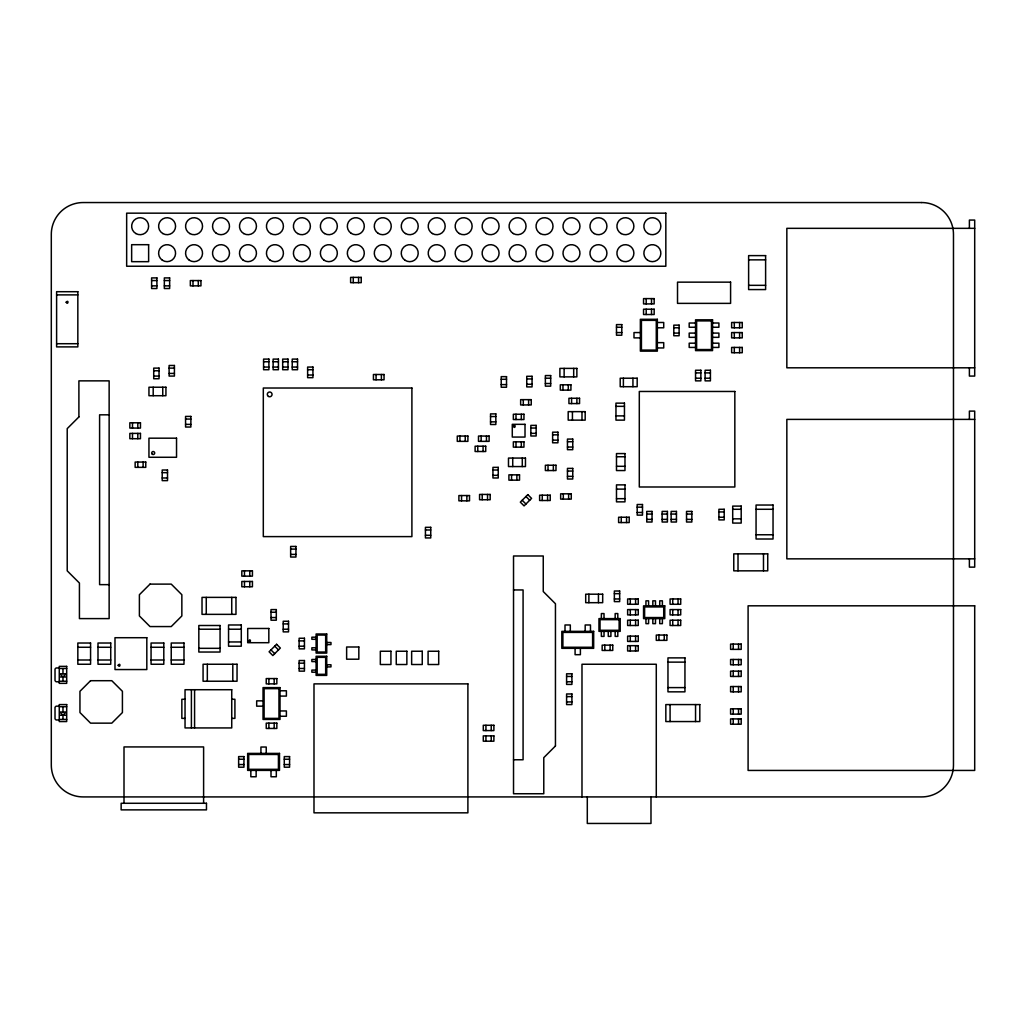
<?xml version="1.0" encoding="UTF-8"?>
<svg xmlns="http://www.w3.org/2000/svg" width="1026" height="1026" viewBox="0 0 1026 1026"><rect width="100%" height="100%" fill="white"/><g stroke="black" fill="none" stroke-linecap="round" stroke-linejoin="round"><path stroke-width="1.5" d="M62.971 676.98L66.164 673.8L59.79 673.8L62.971 676.98L62.971 680.161M62.971 715.199L66.164 712.006L59.79 712.006L62.971 715.199L62.971 718.38M974.7 228.336L786.839 228.336L786.839 367.808L974.7 367.808M748.621 259.86L765.614 259.86M151.604 280.56L156.901 280.56M164.34 280.56L169.649 280.56M748.621 285.331L765.614 285.331M151.604 285.869L156.901 285.869M164.34 285.869L169.649 285.869M56.61 294.885L77.835 294.885M657.345 322.485L663.719 322.485L663.719 327.794L657.345 327.794M695.551 323.01L689.19 323.01L689.19 327.256L695.551 327.256M712.544 323.01L718.905 323.01L718.905 327.256L712.544 327.256M616.485 327.256L621.794 327.256M673.8 327.794L679.109 327.794M616.485 332.565L621.794 332.565M640.365 332.565L633.991 332.565L633.991 337.875L640.365 337.875M673.8 333.091L679.109 333.091M695.551 333.091L689.19 333.091L689.19 337.336L695.551 337.336M712.544 333.091L718.905 333.091L718.905 337.336L712.544 337.336M657.345 342.646L663.719 342.646L663.719 347.955L657.345 347.955M695.551 343.184L689.19 343.184L689.19 347.429L695.551 347.429M712.544 343.184L718.905 343.184L718.905 347.429L712.544 347.429M56.61 343.71L77.835 343.71M263.579 361.755L268.889 361.755M273.134 361.755L278.431 361.755M282.676 361.755L287.985 361.755M292.23 361.755L297.54 361.755M263.579 367.064L268.889 367.064M273.134 367.064L278.431 367.064M282.676 367.064L287.985 367.064M292.23 367.064L297.54 367.064M169.11 368.116L174.42 368.116M307.62 369.719L312.93 369.719M153.72 370.771L159.03 370.771M695.551 372.9L700.861 372.9M705.106 372.9L710.415 372.9M169.11 373.426L174.42 373.426M307.62 375.016L312.93 375.016M153.72 376.08L159.03 376.08M545.37 378.209L550.68 378.209M695.551 378.209L700.861 378.209M705.106 378.209L710.415 378.209M526.748 378.953L532.058 378.953M501.214 379.287L506.523 379.287M545.37 383.506L550.68 383.506M526.748 384.25L532.058 384.25M501.214 384.596L506.523 384.596M615.959 406.334L624.449 406.334M109.141 414.825L99.599 414.825L99.599 584.64L109.141 584.64M615.959 415.889L624.449 415.889M490.531 416.543L495.827 416.543M185.565 419.07L190.874 419.07M974.7 419.39L786.839 419.39L786.839 558.849L974.7 558.849M490.531 421.853L495.827 421.853M185.565 424.379L190.874 424.379M530.852 428.034L536.162 428.034M530.852 433.344L536.162 433.344M552.616 434.832L557.926 434.832M552.616 440.141L557.926 440.141M567.455 441.731L572.752 441.731M567.455 447.041L572.752 447.041M616.485 456.75L624.975 456.75M616.485 466.304L624.975 466.304M492.942 470.011L498.251 470.011M567.455 471.049L572.752 471.049M162.211 472.665L167.52 472.665M492.942 475.32L498.251 475.32M567.455 476.359L572.752 476.359M162.211 477.975L167.52 477.975M616.485 489.12L624.975 489.12M616.485 498.674L624.975 498.674M637.184 507.165L642.494 507.165M732.705 509.281L741.195 509.281M756.059 509.281L773.04 509.281M718.905 511.936L724.215 511.936M637.184 512.474L642.494 512.474M646.739 514.064L652.036 514.064M662.129 514.064L667.426 514.064M671.145 514.064L676.455 514.064M686.535 514.064L691.845 514.064M718.905 517.245L724.215 517.245M732.705 518.835L741.195 518.835M646.739 519.374L652.036 519.374M662.129 519.374L667.426 519.374M671.145 519.374L676.455 519.374M686.535 519.374L691.845 519.374M425.431 529.98L430.74 529.98M756.059 534.764L773.04 534.764M425.431 535.29L430.74 535.29M290.64 549.09L295.95 549.09M290.64 554.399L295.95 554.399M513.526 589.95L523.08 589.95L523.08 759.766L513.526 759.766M614.356 593.669L619.666 593.669M614.356 598.966L619.666 598.966M271.005 612.24L276.315 612.24M271.005 617.549L276.315 617.549M283.214 623.911L288.524 623.911M198.826 629.22L220.064 629.22M228.554 629.22L241.29 629.22M283.214 629.22L288.524 629.22M316.111 637.184L311.866 637.184L311.866 639.301L316.111 639.301M299.13 640.891L304.44 640.891M228.554 641.955L241.29 641.955M326.73 642.494L330.975 642.494L330.975 644.61L326.73 644.61M299.13 646.2L304.44 646.2M77.835 647.265L90.57 647.265M97.996 647.265L110.731 647.265M151.066 647.265L163.801 647.265M171.239 647.265L183.975 647.265M316.111 647.791L311.866 647.791L311.866 649.92L316.111 649.92M198.826 648.329L220.064 648.329M316.111 659.474L311.866 659.474L311.866 661.59L316.111 661.59M77.835 660L90.57 660M97.996 660L110.731 660M151.066 660L163.801 660M171.239 660L183.975 660M667.964 662.129L684.945 662.129M299.13 663.181L304.44 663.181M326.73 664.771L330.975 664.771L330.975 666.9L326.73 666.9M59.264 667.964L56.071 667.964L55.019 669.029L55.019 680.7L56.071 681.764L59.264 681.764M59.264 668.49L66.69 668.49M299.13 668.49L304.44 668.49M316.111 670.081L311.866 670.081L311.866 672.21L316.111 672.21M566.596 676.455L571.905 676.455M59.79 676.98L66.164 676.98M59.264 681.226L66.69 681.226M566.596 681.764L571.905 681.764M667.964 687.6L684.945 687.6M280.021 690.78L286.395 690.78L286.395 696.09L280.021 696.09M566.596 696.616L571.905 696.616M185.039 699.27L181.846 699.27L181.846 718.38L185.039 718.38M231.735 699.27L234.916 699.27L234.916 718.38L231.735 718.38M263.041 700.861L256.68 700.861L256.68 706.17L263.041 706.17M566.596 701.925L571.905 701.925M59.264 706.17L56.071 706.17L55.019 707.235L55.019 718.905L56.071 719.97L59.264 719.97M59.264 706.696L66.69 706.696M280.021 710.941L286.395 710.941L286.395 716.251L280.021 716.251M59.79 715.199L66.164 715.199M59.264 719.444L66.69 719.444M238.635 759.24L243.944 759.24M284.279 759.24L289.576 759.24M238.635 764.55L243.944 764.55M284.279 764.55L289.576 764.55M525.953 496.507L529.698 500.265M522.196 500.265L525.953 504.022M274.724 646.162L278.469 649.92M270.967 649.92L274.724 653.665M969.39 228.336L969.39 220.064L974.7 220.064L974.7 376.08L969.39 376.08L969.39 367.808M969.39 419.39L969.39 411.105L974.7 411.105L974.7 567.134L969.39 567.134L969.39 558.849M763.485 553.86L763.485 570.841M739.605 322.485L739.605 327.794M739.605 332.565L739.605 337.875M739.605 347.429L739.605 352.726M738.54 644.084L738.54 649.381M738.54 659.474L738.54 664.771M738.54 671.145L738.54 676.455M738.54 686.535L738.54 691.845M738.54 708.825L738.54 714.134M738.54 718.905L738.54 724.215M738.015 553.86L738.015 570.841M734.295 322.485L734.295 327.794M734.295 332.565L734.295 337.875M734.295 347.429L734.295 352.726M733.231 644.084L733.231 649.381M733.231 659.474L733.231 664.771M733.231 671.145L733.231 676.455M733.231 686.535L733.231 691.845M733.231 708.825L733.231 714.134M733.231 718.905L733.231 724.215M695.551 704.58L695.551 721.56M678.045 598.966L678.045 604.276M678.045 609.585L678.045 614.895M678.045 620.204L678.045 625.501M672.735 598.966L672.735 604.276M672.735 609.585L672.735 614.895M672.735 620.204L672.735 625.501M670.081 704.58L670.081 721.56M664.245 635.056L664.245 640.365M662.386 605.866L662.386 600.826L659.731 600.826L659.731 605.866M662.386 618.601L662.386 623.654L659.731 623.654L659.731 618.601M658.936 635.056L658.936 640.365M656.281 796.92L656.281 664.245L581.986 664.245L581.986 796.92M655.486 605.866L655.486 600.826L652.831 600.826L652.831 605.866M655.486 618.601L655.486 623.654L652.831 623.654L652.831 618.601M651.51 298.604L651.51 303.914M651.51 309.211L651.51 314.52M650.984 796.92L650.984 823.455L587.295 823.455L587.295 796.92M648.586 605.866L648.586 600.826L645.944 600.826L645.944 605.866M648.586 618.601L648.586 623.654L645.944 623.654L645.944 618.601M646.2 298.604L646.2 303.914M646.2 309.211L646.2 314.52M635.594 598.966L635.594 604.276M635.594 609.585L635.594 614.895M635.594 620.204L635.594 625.501M635.594 636.12L635.594 641.43M635.594 645.675L635.594 650.984M632.939 378.209L632.939 386.699M630.285 598.966L630.285 604.276M630.285 609.585L630.285 614.895M630.285 620.204L630.285 625.501M630.285 636.12L630.285 641.43M630.285 645.675L630.285 650.984M626.565 517.245L626.565 522.555M623.385 378.209L623.385 386.699M621.256 517.245L621.256 522.555M617.806 618.601L617.806 613.561L615.164 613.561L615.164 618.601M617.806 631.349L617.806 636.389L615.164 636.389L615.164 631.349M610.906 631.349L610.906 636.389L608.264 636.389L608.264 631.349M610.111 645.136L610.111 650.446M604.814 645.136L604.814 650.446M604.019 618.601L604.019 613.561L601.364 613.561L601.364 618.601M604.019 631.349L604.019 636.389L601.364 636.389L601.364 631.349M598.44 594.195L598.44 602.685M590.476 631.349L590.476 624.975L585.179 624.975L585.179 631.349M588.886 594.195L588.886 602.685M581.986 411.644L581.986 420.134M580.395 648.329L580.395 654.691L575.086 654.691L575.086 648.329M576.894 398.268L576.894 403.577M573.688 368.385L573.688 376.875M572.431 411.644L572.431 420.134M571.585 398.268L571.585 403.577M570.315 631.349L570.315 624.975L565.005 624.975L565.005 631.349M568.622 493.814L568.622 499.123M568.276 384.814L568.276 390.124M564.133 368.385L564.133 376.875M563.312 493.814L563.312 499.123M562.966 384.814L562.966 390.124M553.335 465.24L553.335 470.549M548.025 465.24L548.025 470.549M547.576 495.199L547.576 500.508M542.267 495.199L542.267 500.508M528.608 399.64L528.608 404.949M523.298 399.64L523.298 404.949M522.285 458.071L522.285 466.561M521.311 414.235L521.311 419.544M521.311 441.834L521.311 447.144M516.873 474.846L516.873 480.155M516.001 414.235L516.001 419.544M516.001 441.834L516.001 447.144M512.731 458.071L512.731 466.561M511.564 474.846L511.564 480.155M491.236 725.279L491.236 730.589M491.236 735.886L491.236 741.195M487.53 494.429L487.53 499.739M486.465 436.05L486.465 441.36M485.939 725.279L485.939 730.589M485.939 735.886L485.939 741.195M483.066 446.207L483.066 451.517M482.22 494.429L482.22 499.739M481.156 436.05L481.156 441.36M477.757 446.207L477.757 451.517M466.856 495.545L466.856 500.842M465.24 436.05L465.24 441.36M461.546 495.545L461.546 500.842M459.93 436.05L459.93 441.36M381.39 374.49L381.39 379.8M376.08 374.49L376.08 379.8M358.574 277.379L358.574 282.676M353.265 277.379L353.265 282.676M276.315 770.385L276.315 776.759L271.005 776.759L271.005 770.385M274.186 678.571L274.186 683.88M274.186 723.15L274.186 728.46M268.889 678.571L268.889 683.88M268.889 723.15L268.889 728.46M266.234 753.405L266.234 747.031L260.925 747.031L260.925 753.405M256.141 770.385L256.141 776.759L250.844 776.759L250.844 770.385M249.78 570.841L249.78 576.15M249.78 581.46L249.78 586.769M244.47 570.841L244.47 576.15M244.47 581.46L244.47 586.769M232.799 664.245L232.799 681.226M231.735 597.376L231.735 614.356M207.329 664.245L207.329 681.226M206.264 597.376L206.264 614.356M203.61 803.281L203.61 746.928L124.005 746.928L124.005 803.281M198.3 280.56L198.3 285.869M194.581 689.716L194.581 727.934M192.991 280.56L192.991 285.869M191.4 689.716L191.4 727.934M162.749 387.225L162.749 395.715M153.195 387.225L153.195 395.715M143.114 462.059L143.114 467.356M137.805 422.789L137.805 428.086M137.805 433.395L137.805 438.705M137.805 462.059L137.805 467.356M132.495 422.789L132.495 428.086M132.495 433.395L132.495 438.705M62.971 669.555L62.971 673.8M62.971 707.76L62.971 712.006M66.164 302.234C68.011 305.915 69.14 298.887 66.177 302.157M118.17 665.233C120.145 668.926 120.953 661.744 118.17 665.233M248.715 640.814C251.024 644.456 251.024 637.3 248.715 640.814M513.346 426.367C515.308 430.061 516.129 422.892 513.346 426.367M78.899 416.941L67.216 428.624L67.216 570.841L79.425 583.05L79.425 618.601L109.141 618.601L109.141 380.864L78.899 380.864L78.899 416.941M150.014 584.115L139.395 594.721L139.395 615.959L150.014 626.565L171.239 626.565L181.846 615.959L181.846 594.721L171.239 584.115L150.014 584.115M90.57 680.7L79.951 691.306L79.951 712.544L90.57 723.15L111.796 723.15L122.415 712.544L122.415 691.306L111.796 680.7L90.57 680.7M276.597 644.29L269.094 651.792L272.839 655.55L280.354 648.047L276.597 644.29M527.826 494.635L520.323 502.137L524.068 505.895L531.583 498.392L527.826 494.635M555.451 745.979L543.78 757.65L543.78 793.739L513.526 793.739L513.526 555.989L543.254 555.989L543.254 591.54L555.451 603.75L555.451 745.979M921.63 202.545L83.144 202.545A31.844 31.844 0 0 0 51.3 234.39L51.3 765.075A31.844 31.844 0 0 0 83.144 796.92L921.63 796.92A31.844 31.844 0 0 0 953.475 765.075L953.475 234.39A31.844 31.844 0 0 0 921.63 202.545M665.836 213.164L126.66 213.164L126.66 266.234L665.836 266.234L665.836 213.164M148.629 244.688L131.649 244.688L131.649 261.668L148.629 261.668L148.629 244.688M765.614 255.615L748.621 255.615L748.621 289.576L765.614 289.576L765.614 255.615M361.229 277.379L350.61 277.379L350.61 282.676L361.229 282.676L361.229 277.379M156.901 277.905L151.604 277.905L151.604 288.524L156.901 288.524L156.901 277.905M169.649 277.905L164.34 277.905L164.34 288.524L169.649 288.524L169.649 277.905M200.955 280.56L190.336 280.56L190.336 285.869L200.955 285.869L200.955 280.56M730.589 282.15L677.519 282.15L677.519 303.375L730.589 303.375L730.589 282.15M77.835 291.705L56.61 291.705L56.61 346.891L77.835 346.891L77.835 291.705M654.165 298.604L643.546 298.604L643.546 303.914L654.165 303.914L654.165 298.604M654.165 309.211L643.546 309.211L643.546 314.52L654.165 314.52L654.165 309.211M657.345 319.304L640.365 319.304L640.365 351.136L657.345 351.136L657.345 319.304M712.544 319.83L695.551 319.83L695.551 350.61L712.544 350.61L712.544 319.83M656.281 320.356L641.43 320.356L641.43 350.084L656.281 350.084L656.281 320.356M711.48 320.894L696.616 320.894L696.616 349.545L711.48 349.545L711.48 320.894M742.26 322.485L731.641 322.485L731.641 327.794L742.26 327.794L742.26 322.485M621.794 324.601L616.485 324.601L616.485 335.22L621.794 335.22L621.794 324.601M679.109 325.139L673.8 325.139L673.8 335.746L679.109 335.746L679.109 325.139M742.26 332.565L731.641 332.565L731.641 337.875L742.26 337.875L742.26 332.565M742.26 347.429L731.641 347.429L731.641 352.726L742.26 352.726L742.26 347.429M268.889 359.1L263.579 359.1L263.579 369.719L268.889 369.719L268.889 359.1M278.431 359.1L273.134 359.1L273.134 369.719L278.431 369.719L278.431 359.1M287.985 359.1L282.676 359.1L282.676 369.719L287.985 369.719L287.985 359.1M297.54 359.1L292.23 359.1L292.23 369.719L297.54 369.719L297.54 359.1M174.42 365.474L169.11 365.474L169.11 376.08L174.42 376.08L174.42 365.474M312.93 367.064L307.62 367.064L307.62 377.671L312.93 377.671L312.93 367.064M159.03 368.116L153.72 368.116L153.72 378.735L159.03 378.735L159.03 368.116M576.869 368.385L559.888 368.385L559.888 376.875L576.869 376.875L576.869 368.385M700.861 370.245L695.551 370.245L695.551 380.864L700.861 380.864L700.861 370.245M710.415 370.245L705.106 370.245L705.106 380.864L710.415 380.864L710.415 370.245M384.045 374.49L373.426 374.49L373.426 379.8L384.045 379.8L384.045 374.49M550.68 375.554L545.37 375.554L545.37 386.161L550.68 386.161L550.68 375.554M532.058 376.298L526.748 376.298L526.748 386.905L532.058 386.905L532.058 376.298M506.523 376.645L501.214 376.645L501.214 387.251L506.523 387.251L506.523 376.645M637.184 378.209L620.204 378.209L620.204 386.699L637.184 386.699L637.184 378.209M570.931 384.814L560.311 384.814L560.311 390.124L570.931 390.124L570.931 384.814M165.93 387.225L148.95 387.225L148.95 395.715L165.93 395.715L165.93 387.225M411.901 388.02L263.31 388.02L263.31 536.611L411.901 536.611L411.901 388.02M734.834 391.47L639.301 391.47L639.301 486.991L734.834 486.991L734.834 391.47M579.549 398.268L568.93 398.268L568.93 403.577L579.549 403.577L579.549 398.268M531.25 399.64L520.644 399.64L520.644 404.949L531.25 404.949L531.25 399.64M624.449 403.141L615.959 403.141L615.959 420.134L624.449 420.134L624.449 403.141M585.179 411.644L568.186 411.644L568.186 420.134L585.179 420.134L585.179 411.644M495.827 413.888L490.531 413.888L490.531 424.507L495.827 424.507L495.827 413.888M523.953 414.235L513.346 414.235L513.346 419.544L523.953 419.544L523.953 414.235M190.874 416.415L185.565 416.415L185.565 427.034L190.874 427.034L190.874 416.415M140.459 422.789L129.84 422.789L129.84 428.086L140.459 428.086L140.459 422.789M525.017 424.328L512.282 424.328L512.282 437.063L525.017 437.063L525.017 424.328M536.162 425.38L530.852 425.38L530.852 435.999L536.162 435.999L536.162 425.38M557.926 432.177L552.616 432.177L552.616 442.796L557.926 442.796L557.926 432.177M140.459 433.395L129.84 433.395L129.84 438.705L140.459 438.705L140.459 433.395M467.894 436.05L457.275 436.05L457.275 441.36L467.894 441.36L467.894 436.05M489.12 436.05L478.501 436.05L478.501 441.36L489.12 441.36L489.12 436.05M176.536 438.179L148.95 438.179L148.95 457.275L176.536 457.275L176.536 438.179M572.752 439.077L567.455 439.077L567.455 449.683L572.752 449.683L572.752 439.077M523.953 441.834L513.346 441.834L513.346 447.144L523.953 447.144L523.953 441.834M485.721 446.207L475.115 446.207L475.115 451.517L485.721 451.517L485.721 446.207M624.975 453.569L616.485 453.569L616.485 470.549L624.975 470.549L624.975 453.569M525.466 458.071L508.486 458.071L508.486 466.561L525.466 466.561L525.466 458.071M145.769 462.059L135.15 462.059L135.15 467.356L145.769 467.356L145.769 462.059M555.989 465.24L545.37 465.24L545.37 470.549L555.989 470.549L555.989 465.24M498.251 467.356L492.942 467.356L492.942 477.975L498.251 477.975L498.251 467.356M572.752 468.395L567.455 468.395L567.455 479.014L572.752 479.014L572.752 468.395M167.52 470.011L162.211 470.011L162.211 480.63L167.52 480.63L167.52 470.011M519.528 474.846L508.909 474.846L508.909 480.155L519.528 480.155L519.528 474.846M624.975 484.875L616.485 484.875L616.485 501.855L624.975 501.855L624.975 484.875M571.264 493.814L560.658 493.814L560.658 499.123L571.264 499.123L571.264 493.814M490.184 494.429L479.565 494.429L479.565 499.739L490.184 499.739L490.184 494.429M550.231 495.199L539.612 495.199L539.612 500.508L550.231 500.508L550.231 495.199M469.51 495.545L458.891 495.545L458.891 500.842L469.51 500.842L469.51 495.545M642.494 504.51L637.184 504.51L637.184 515.129L642.494 515.129L642.494 504.51M773.04 505.036L756.059 505.036L756.059 539.009L773.04 539.009L773.04 505.036M741.195 506.1L732.705 506.1L732.705 523.08L741.195 523.08L741.195 506.1M724.215 509.281L718.905 509.281L718.905 519.9L724.215 519.9L724.215 509.281M652.036 511.41L646.739 511.41L646.739 522.016L652.036 522.016L652.036 511.41M667.426 511.41L662.129 511.41L662.129 522.016L667.426 522.016L667.426 511.41M676.455 511.41L671.145 511.41L671.145 522.016L676.455 522.016L676.455 511.41M691.845 511.41L686.535 511.41L686.535 522.016L691.845 522.016L691.845 511.41M629.22 517.245L618.601 517.245L618.601 522.555L629.22 522.555L629.22 517.245M430.74 527.326L425.431 527.326L425.431 537.945L430.74 537.945L430.74 527.326M295.95 546.435L290.64 546.435L290.64 557.041L295.95 557.041L295.95 546.435M767.73 553.86L733.77 553.86L733.77 570.841L767.73 570.841L767.73 553.86M252.434 570.841L241.815 570.841L241.815 576.15L252.434 576.15L252.434 570.841M252.434 581.46L241.815 581.46L241.815 586.769L252.434 586.769L252.434 581.46M619.666 591.014L614.356 591.014L614.356 601.621L619.666 601.621L619.666 591.014M602.685 594.195L585.705 594.195L585.705 602.685L602.685 602.685L602.685 594.195M235.98 597.376L202.019 597.376L202.019 614.356L235.98 614.356L235.98 597.376M638.249 598.966L627.63 598.966L627.63 604.276L638.249 604.276L638.249 598.966M680.7 598.966L670.081 598.966L670.081 604.276L680.7 604.276L680.7 598.966M974.7 605.815L748.095 605.815L748.095 770.436L974.7 770.436L974.7 605.815M664.771 605.866L643.546 605.866L643.546 618.601L664.771 618.601L664.771 605.866M663.719 606.93L644.61 606.93L644.61 617.549L663.719 617.549L663.719 606.93M276.315 609.585L271.005 609.585L271.005 620.204L276.315 620.204L276.315 609.585M638.249 609.585L627.63 609.585L627.63 614.895L638.249 614.895L638.249 609.585M680.7 609.585L670.081 609.585L670.081 614.895L680.7 614.895L680.7 609.585M620.204 618.601L598.966 618.601L598.966 631.349L620.204 631.349L620.204 618.601M619.14 619.666L600.03 619.666L600.03 630.285L619.14 630.285L619.14 619.666M638.249 620.204L627.63 620.204L627.63 625.501L638.249 625.501L638.249 620.204M680.7 620.204L670.081 620.204L670.081 625.501L680.7 625.501L680.7 620.204M288.524 621.256L283.214 621.256L283.214 631.875L288.524 631.875L288.524 621.256M241.29 624.975L228.554 624.975L228.554 646.2L241.29 646.2L241.29 624.975M220.064 625.501L198.826 625.501L198.826 652.036L220.064 652.036L220.064 625.501M268.825 628.476L247.702 628.476L247.702 642.699L268.825 642.699L268.825 628.476M593.669 631.349L561.825 631.349L561.825 648.329L593.669 648.329L593.669 631.349M592.605 632.401L562.889 632.401L562.889 647.265L592.605 647.265L592.605 632.401M326.73 633.991L316.111 633.991L316.111 653.1L326.73 653.1L326.73 633.991M325.665 635.056L317.175 635.056L317.175 652.036L325.665 652.036L325.665 635.056M666.9 635.056L656.281 635.056L656.281 640.365L666.9 640.365L666.9 635.056M638.249 636.12L627.63 636.12L627.63 641.43L638.249 641.43L638.249 636.12M146.821 637.71L114.989 637.71L114.989 669.555L146.821 669.555L146.821 637.71M304.44 638.249L299.13 638.249L299.13 648.855L304.44 648.855L304.44 638.249M90.57 643.02L77.835 643.02L77.835 664.245L90.57 664.245L90.57 643.02M110.731 643.02L97.996 643.02L97.996 664.245L110.731 664.245L110.731 643.02M163.801 643.02L151.066 643.02L151.066 664.245L163.801 664.245L163.801 643.02M183.975 643.02L171.239 643.02L171.239 664.245L183.975 664.245L183.975 643.02M741.195 644.084L730.589 644.084L730.589 649.381L741.195 649.381L741.195 644.084M612.766 645.136L602.159 645.136L602.159 650.446L612.766 650.446L612.766 645.136M638.249 645.675L627.63 645.675L627.63 650.984L638.249 650.984L638.249 645.675M358.831 646.996L346.634 646.996L346.634 659.205L358.831 659.205L358.831 646.996M390.944 651.241L380.325 651.241L380.325 664.515L390.944 664.515L390.944 651.241M406.86 651.241L396.254 651.241L396.254 664.515L406.86 664.515L406.86 651.241M422.25 651.241L411.644 651.241L411.644 664.515L422.25 664.515L422.25 651.241M438.705 651.241L428.086 651.241L428.086 664.515L438.705 664.515L438.705 651.241M326.73 656.281L316.111 656.281L316.111 675.39L326.73 675.39L326.73 656.281M325.665 657.345L317.175 657.345L317.175 674.326L325.665 674.326L325.665 657.345M684.945 657.884L667.964 657.884L667.964 691.845L684.945 691.845L684.945 657.884M741.195 659.474L730.589 659.474L730.589 664.771L741.195 664.771L741.195 659.474M304.44 660.526L299.13 660.526L299.13 671.145L304.44 671.145L304.44 660.526M237.044 664.245L203.071 664.245L203.071 681.226L237.044 681.226L237.044 664.245M66.69 666.374L59.264 666.374L59.264 683.354L66.69 683.354L66.69 666.374M741.195 671.145L730.589 671.145L730.589 676.455L741.195 676.455L741.195 671.145M571.905 673.8L566.596 673.8L566.596 684.419L571.905 684.419L571.905 673.8M276.84 678.571L266.234 678.571L266.234 683.88L276.84 683.88L276.84 678.571M467.894 683.88L313.994 683.88L313.994 812.836L467.894 812.836L467.894 683.88M741.195 686.535L730.589 686.535L730.589 691.845L741.195 691.845L741.195 686.535M280.021 687.6L263.041 687.6L263.041 719.444L280.021 719.444L280.021 687.6M278.969 688.664L264.105 688.664L264.105 718.38L278.969 718.38L278.969 688.664M231.735 689.716L185.039 689.716L185.039 727.934L231.735 727.934L231.735 689.716M571.905 693.961L566.596 693.961L566.596 704.58L571.905 704.58L571.905 693.961M66.69 704.58L59.264 704.58L59.264 721.56L66.69 721.56L66.69 704.58M699.809 704.58L665.836 704.58L665.836 721.56L699.809 721.56L699.809 704.58M741.195 708.825L730.589 708.825L730.589 714.134L741.195 714.134L741.195 708.825M741.195 718.905L730.589 718.905L730.589 724.215L741.195 724.215L741.195 718.905M276.84 723.15L266.234 723.15L266.234 728.46L276.84 728.46L276.84 723.15M493.891 725.279L483.284 725.279L483.284 730.589L493.891 730.589L493.891 725.279M493.891 735.886L483.284 735.886L483.284 741.195L493.891 741.195L493.891 735.886M279.495 753.405L247.651 753.405L247.651 770.385L279.495 770.385L279.495 753.405M278.431 754.469L248.715 754.469L248.715 769.32L278.431 769.32L278.431 754.469M243.944 756.585L238.635 756.585L238.635 767.204L243.944 767.204L243.944 756.585M289.576 756.585L284.279 756.585L284.279 767.204L289.576 767.204L289.576 756.585M206.47 803.281L121.145 803.281L121.145 809.873L206.47 809.873L206.47 803.281M152.438 454.326A1.501 1.501 0 0 0 154.695 453.03A1.501 1.501 0 0 0 152.438 451.735A1.501 1.501 0 0 0 152.438 454.326M268.491 396.446A2.373 2.373 0 0 0 272.057 394.394A2.373 2.373 0 0 0 268.491 392.33A2.373 2.373 0 0 0 268.491 396.446M135.894 233.569A8.49 8.49 0 0 0 148.629 226.22A8.49 8.49 0 0 0 135.894 218.859A8.49 8.49 0 0 0 135.894 233.569M162.852 233.569A8.49 8.49 0 0 0 175.587 226.22A8.49 8.49 0 0 0 162.852 218.859A8.49 8.49 0 0 0 162.852 233.569M189.81 233.569A8.49 8.49 0 0 0 202.545 226.22A8.49 8.49 0 0 0 189.81 218.859A8.49 8.49 0 0 0 189.81 233.569M216.255 233.248A8.49 8.49 0 0 0 229.478 226.823A8.49 8.49 0 0 0 217.307 218.576A8.49 8.49 0 0 0 216.255 233.248M243.726 233.569A8.49 8.49 0 0 0 256.462 226.22A8.49 8.49 0 0 0 243.726 218.859A8.49 8.49 0 0 0 243.726 233.569M270.684 233.569A8.49 8.49 0 0 0 283.42 226.22A8.49 8.49 0 0 0 270.684 218.859A8.49 8.49 0 0 0 270.684 233.569M297.643 233.569A8.49 8.49 0 0 0 310.378 226.22A8.49 8.49 0 0 0 297.643 218.859A8.49 8.49 0 0 0 297.643 233.569M324.601 233.569A8.49 8.49 0 0 0 337.336 226.22A8.49 8.49 0 0 0 324.601 218.859A8.49 8.49 0 0 0 324.601 233.569M351.046 233.248A8.49 8.49 0 0 0 364.281 226.823A8.49 8.49 0 0 0 352.098 218.576A8.49 8.49 0 0 0 351.046 233.248M378.004 233.248A8.49 8.49 0 0 0 391.239 226.823A8.49 8.49 0 0 0 379.056 218.576A8.49 8.49 0 0 0 378.004 233.248M405.488 233.569A8.49 8.49 0 0 0 418.223 226.22A8.49 8.49 0 0 0 405.488 218.859A8.49 8.49 0 0 0 405.488 233.569M432.446 233.569A8.49 8.49 0 0 0 445.181 226.22A8.49 8.49 0 0 0 432.446 218.859A8.49 8.49 0 0 0 432.446 233.569M459.404 233.569A8.49 8.49 0 0 0 472.14 226.22A8.49 8.49 0 0 0 459.404 218.859A8.49 8.49 0 0 0 459.404 233.569M513.321 233.569A8.49 8.49 0 0 0 526.056 226.22A8.49 8.49 0 0 0 513.321 218.859A8.49 8.49 0 0 0 513.321 233.569M540.279 233.569A8.49 8.49 0 0 0 553.014 226.22A8.49 8.49 0 0 0 540.279 218.859A8.49 8.49 0 0 0 540.279 233.569M567.237 233.569A8.49 8.49 0 0 0 579.972 226.22A8.49 8.49 0 0 0 567.237 218.859A8.49 8.49 0 0 0 567.237 233.569M594.195 233.569A8.49 8.49 0 0 0 606.93 226.22A8.49 8.49 0 0 0 594.195 218.859A8.49 8.49 0 0 0 594.195 233.569M621.153 233.569A8.49 8.49 0 0 0 633.888 226.22A8.49 8.49 0 0 0 621.153 218.859A8.49 8.49 0 0 0 621.153 233.569M648.111 233.569A8.49 8.49 0 0 0 660.847 226.22A8.49 8.49 0 0 0 648.111 218.859A8.49 8.49 0 0 0 648.111 233.569M162.339 260.206A8.49 8.49 0 0 0 175.561 253.781A8.49 8.49 0 0 0 163.391 245.535A8.49 8.49 0 0 0 162.339 260.206M189.297 260.206A8.49 8.49 0 0 0 202.52 253.781A8.49 8.49 0 0 0 190.349 245.535A8.49 8.49 0 0 0 189.297 260.206M216.768 260.527A8.49 8.49 0 0 0 229.503 253.178A8.49 8.49 0 0 0 216.768 245.817A8.49 8.49 0 0 0 216.768 260.527M243.213 260.206A8.49 8.49 0 0 0 256.449 253.781A8.49 8.49 0 0 0 244.265 245.535A8.49 8.49 0 0 0 243.213 260.206M270.171 260.206A8.49 8.49 0 0 0 283.407 253.781A8.49 8.49 0 0 0 271.223 245.535A8.49 8.49 0 0 0 270.171 260.206M297.13 260.206A8.49 8.49 0 0 0 310.365 253.781A8.49 8.49 0 0 0 298.181 245.535A8.49 8.49 0 0 0 297.13 260.206M324.088 260.206A8.49 8.49 0 0 0 337.323 253.781A8.49 8.49 0 0 0 325.139 245.535A8.49 8.49 0 0 0 324.088 260.206M351.046 260.206A8.49 8.49 0 0 0 364.281 253.781A8.49 8.49 0 0 0 352.098 245.535A8.49 8.49 0 0 0 351.046 260.206M378.004 260.206A8.49 8.49 0 0 0 391.239 253.781A8.49 8.49 0 0 0 379.056 245.535A8.49 8.49 0 0 0 378.004 260.206M404.962 260.206A8.49 8.49 0 0 0 418.198 253.781A8.49 8.49 0 0 0 406.014 245.535A8.49 8.49 0 0 0 404.962 260.206M432.446 260.527A8.49 8.49 0 0 0 445.181 253.178A8.49 8.49 0 0 0 432.446 245.817A8.49 8.49 0 0 0 432.446 260.527M458.891 260.206A8.49 8.49 0 0 0 472.114 253.781A8.49 8.49 0 0 0 459.93 245.535A8.49 8.49 0 0 0 458.891 260.206M512.808 260.206A8.49 8.49 0 0 0 526.03 253.781A8.49 8.49 0 0 0 513.859 245.535A8.49 8.49 0 0 0 512.808 260.206M540.279 260.527A8.49 8.49 0 0 0 553.014 253.178A8.49 8.49 0 0 0 540.279 245.817A8.49 8.49 0 0 0 540.279 260.527M566.724 260.206A8.49 8.49 0 0 0 579.947 253.781A8.49 8.49 0 0 0 567.776 245.535A8.49 8.49 0 0 0 566.724 260.206M594.195 260.527A8.49 8.49 0 0 0 606.93 253.178A8.49 8.49 0 0 0 594.195 245.817A8.49 8.49 0 0 0 594.195 260.527M621.153 260.527A8.49 8.49 0 0 0 633.888 253.178A8.49 8.49 0 0 0 621.153 245.817A8.49 8.49 0 0 0 621.153 260.527M647.598 260.206A8.49 8.49 0 0 0 660.834 253.781A8.49 8.49 0 0 0 648.65 245.535A8.49 8.49 0 0 0 647.598 260.206M486.362 260.527A8.49 8.49 0 0 0 499.098 253.178A8.49 8.49 0 0 0 486.362 245.817A8.49 8.49 0 0 0 486.362 260.527M486.362 233.569A8.49 8.49 0 0 0 499.098 226.22A8.49 8.49 0 0 0 486.362 218.859A8.49 8.49 0 0 0 486.362 233.569"/></g></svg>
